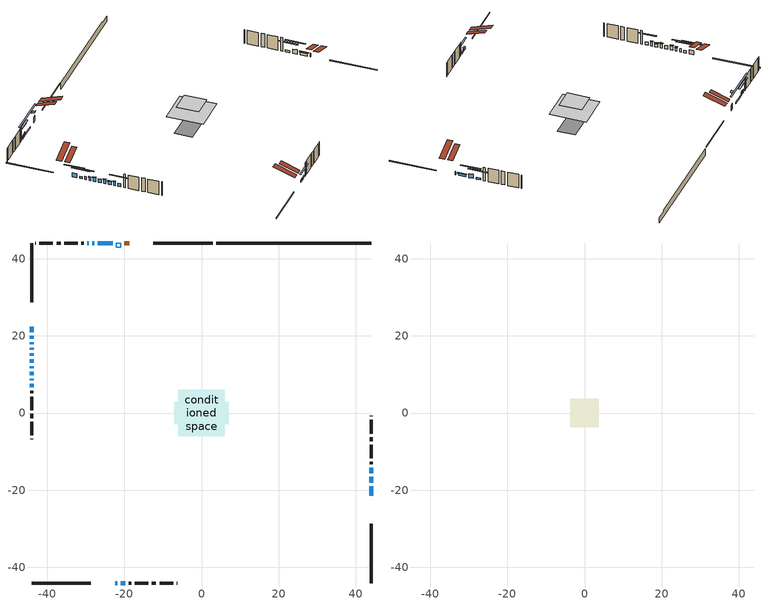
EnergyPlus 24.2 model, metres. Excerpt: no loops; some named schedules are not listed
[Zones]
conditioned space
 floor outside (Floor1 construction): -1.8,-1.8 -1.8,1.8 1.8,1.8 1.8,-1.8 z0.4
 floor outside (Floor2 construction): -0.43,-0.43 -0.43,0.43 0.43,0.43 0.43,-0.43 z0.4
 floor adiabatic (AdiabaticFloorConstruction): -6.03,-6.03 -6.03,6.03 6.03,6.03 6.03,-6.03 z2.84
 floor foundation (Slab1 construction): -7.12,-2.94 -7.12,2.94 7.12,2.94 7.12,-2.94 z-1.92
 wall outside (RimJoist1 construction): 2.89,44.05 -12.5,44.05 / -44.05,-44.05 -28.66,-44.05 / -44.05,44.05 -44.05,28.66 / 44.05,-44.05 44.05,-28.66 z0.4:0.7
 wall outside (AdiabaticWallConstruction 1): -18.78,44.05 -20.01,44.05 z0.4:2.43
 wall outside (AdiabaticWallConstruction): 44.05,-22.39 44.05,-22.31 / -44.05,13.88 -44.05,13.04 / -29.18,44.05 -29.64,44.05 z0.4:1.62; -44.05,22.38 -44.05,20.96 / -44.05,15.52 -44.05,14.81 / -44.05,12.11 -44.05,11.55 / -44.05,8.84 -44.05,8.48 / 44.05,-18.01 44.05,-16.54 / -27.79,44.05 -28.25,44.05 z0.4:1.87; -44.05,20.04 -44.05,19.22 z0.4:1.22; 44.05,-21.38 44.05,-18.94 z0.4:1.26; -22.39,-44.05 -21.82,-44.05 / 44.05,-15.61 44.05,-14.19 z0.4:1.11; -44.05,18.29 -44.05,17.83 / -44.05,16.91 -44.05,16.45 / -44.05,10.63 -44.05,9.76 / -44.05,7.55 -44.05,6.63 z0.4:1.57; -23.05,44.05 -26.86,44.05 z0.4:0.91; -20.9,-44.05 -19.73,-44.05 z0.4:1.32
 wall outside (Wall1 construction): -30.56,44.05 -31.14,44.05 / -18.8,-44.05 -18.23,-44.05 / -44.05,5.7 -44.05,5.13 / 44.05,-13.26 44.05,-12.68 z0.4:5.28
 wall outside (Wall2 construction): -32.07,44.05 -35.54,44.05 / -17.3,-44.05 -13.83,-44.05 / -44.05,4.2 -44.05,0.73 / 44.05,-11.76 44.05,-8.29 z0.4:5.28
 wall outside (Wall3 construction): -36.47,44.05 -37.57,44.05 / -12.9,-44.05 -11.79,-44.05 / -44.05,-0.2 -44.05,-1.31 / 44.05,-7.36 44.05,-6.25 z0.4:5.28
 wall outside (Wall4 construction): -38.5,44.05 -42.04,44.05 / -10.86,-44.05 -7.33,-44.05 / -44.05,-2.23 -44.05,-5.77 / 44.05,-5.32 44.05,-1.79 z0.4:5.28
 wall outside (Wall5 construction): -42.96,44.05 -43.12,44.05 / -6.4,-44.05 -6.24,-44.05 / -44.05,-6.7 -44.05,-6.86 / 44.05,-0.86 44.05,-0.7 z0.4:5.28
 wall foundation (FoundationWall1 construction): 3.82,44.05,-1.92 3.82,44.05,0.4 40.03,44.05,0.4 40.03,44.05,-0.08 44.05,44.05,-0.08 44.05,44.05,-1.92
 window (WindowConstruction 16): 44.05,-22.38 44.05,-22.31 z0.4:1.62
 window (WindowConstruction 6): -44.05,22.38 -44.05,20.96 z0.4:1.87
 window (WindowConstruction 7): -44.05,20.04 -44.05,19.22 z0.4:1.21
 window (WindowConstruction 8): 44.05,-21.38 44.05,-18.94 z0.4:1.26
 window (WindowConstruction 9): -22.38,-44.05 -21.83,-44.05 z0.4:1.11
 window (WindowConstruction 10): -44.05,18.29 -44.05,17.83 z0.4:1.57
 window (WindowConstruction 11): -44.05,16.91 -44.05,16.45 z0.4:1.57
 window (WindowConstruction 12): -44.05,15.52 -44.05,14.81 z0.4:1.87
 window (WindowConstruction 17): -44.05,13.88 -44.05,13.04 z0.4:1.62
 window (WindowConstruction 13): -44.05,12.11 -44.05,11.55 z0.4:1.87
 window (WindowConstruction 14): -44.05,10.63 -44.05,9.76 z0.4:1.57
 window (WindowConstruction 15): -44.05,8.83 -44.05,8.48 z0.4:1.87
 window (WindowConstruction 18): -23.05,44.05 -26.86,44.05 z0.4:0.91
 window (WindowConstruction): 44.05,-18.01 44.05,-16.54 z0.4:1.87
 window (WindowConstruction 1): 44.05,-15.61 44.05,-14.19 z0.4:1.11
 window (WindowConstruction 2): -27.79,44.05 -28.25,44.05 z0.4:1.87
 window (WindowConstruction 3): -29.18,44.05 -29.63,44.05 z0.4:1.62
 window (WindowConstruction 4): -20.9,-44.05 -19.73,-44.05 z0.4:1.31
 window (WindowConstruction 5): -44.05,7.55 -44.05,6.63 z0.4:1.57
 door (Door): -18.78,44.05 -20.01,44.05 z0.4:2.43
 ceiling adiabatic (AdiabaticFloorConstruction): 6.03,-6.03 6.03,6.03 -6.03,6.03 -6.03,-6.03 z2.84
 roof outside (Roof2 construction): -17.85,44.05,5.28 -17.85,37.92,7.32 -16.23,37.92,7.32 -16.23,44.05,5.28; -23.31,-44.05,5.28 -23.31,-37.92,7.32 -24.93,-37.92,7.32 -24.93,-44.05,5.28; -44.05,23.31,5.28 -37.92,23.31,7.32 -37.92,24.93,7.32 -44.05,24.93,5.28; 44.05,-23.31,5.28 37.92,-23.31,7.32 37.92,-24.93,7.32 44.05,-24.93,5.28
 roof outside (AdiabaticRoofConstruction): -22.12,44.05,5.28 -22.12,42.93,5.65 -20.93,42.93,5.65 -20.93,44.05,5.28
 skylight (SkylightConstruction): -22.12,44.05,5.28 -22.12,42.93,5.65 -20.94,42.93,5.65 -20.94,44.05,5.28
attic - vented
 floor to conditioned space (Floor3 construction Reversed): -3.65,-3.65 -3.65,3.65 3.65,3.65 3.65,-3.65 z5.28
 roof outside (Roof1 construction): -15.3,44.05,5.28 -15.3,36.94,7.65 -13.43,36.94,7.65 -13.43,44.05,5.28; -25.86,-44.05,5.28 -25.86,-36.94,7.65 -27.73,-36.94,7.65 -27.73,-44.05,5.28; -44.05,25.86,5.28 -36.94,25.86,7.65 -36.94,27.73,7.65 -44.05,27.73,5.28; 44.05,-25.86,5.28 36.94,-25.86,7.65 36.94,-27.73,7.65 44.05,-27.73,5.28
shading: -44.05,18.32 -44.05,25.02 -44.46,25.02 -44.46,18.32 z4.51; -44.05,16.58 -44.05,22.67 -44.46,22.67 -44.46,16.58 z3.85; 44.05,-18.74 44.05,-21.58 44.46,-21.58 44.46,-18.74 z1.46; -21.63,-44.05 -22.59,-44.05 -22.59,-44.46 -21.63,-44.46 z1.31; -44.05,15.2 -44.05,20.93 -44.46,20.93 -44.46,15.2 z4.21; -44.05,16.25 -44.05,17.11 -44.46,17.11 -44.46,16.25 z1.77; -44.05,14.61 -44.05,15.72 -44.46,15.72 -44.46,14.61 z2.07; -44.05,11.35 -44.05,12.31 -44.46,12.31 -44.46,11.35 z2.07; -44.05,9.56 -44.05,10.83 -44.46,10.83 -44.46,9.56 z1.77; -44.05,8.28 -44.05,9.04 -44.46,9.04 -44.46,8.28 z2.07; -31.94,44.05 -17.97,44.05 -17.97,44.46 -31.94,44.46 z5.99; 44.05,-13.9 44.05,-20.65 44.46,-20.65 44.46,-13.9 z4.51; 44.05,-11.55 44.05,-18.25 44.46,-18.25 44.46,-11.55 z3.75; -30.89,44.05 -25.15,44.05 -25.15,44.46 -30.89,44.46 z4.51; -32.27,44.05 -26.54,44.05 -26.54,44.46 -32.27,44.46 z4.26; -17.09,-44.05 -23.54,-44.05 -23.54,-44.46 -17.09,-44.46 z3.95; -44.05,3.99 -44.05,10.19 -44.46,10.19 -44.46,3.99 z4.21
[Building]
Building 1: Terrain=Suburbs
[Site:Location]
Edmonton Intl AP_AB: Latitude {deg}=53.31; Longitude {deg}=-113.58; Time Zone {hr}=-7; Elevation {m}=723; Keep Site Location Information=Yes
[Site:GroundTemperature:Shallow]
-1.56185, -3.61833, -3.78302, -2.80711, 1.11059, 5.01004, 8.39065, 10.5322, 10.7141, 8.97234, 5.67794, 1.89811
[Site:WaterMainsTemperature]
Calculation Method=Schedule; Temperature Schedule=mains temperature schedule
[Material] Roughness=Rough; Thermal Absorptance=0.9
Name | Thickness {m} | Conductivity {W/m-K} | Density {kg/m3} | Specific Heat {J/kg-K} | Solar Absorptance | Visible Absorptance
asphalt or fiberglass shingles | 0.00635 | 0.162714 | 1121.4 | 1465.45 | 0.4 | 0.4
asphalt or fiberglass shingles 1 | 0.00635 | 0.162714 | 1121.4 | 1465.45 | 0.7 | 0.7
ceiling loosefill ins | 0.169333 | 0.0480833 | 16.02 | 1046.75 | 0.7 | 0.7
ceiling stud and cavity | 0.1397 | 0.14584 | 65.682 | 1177.47 | 0.7 | 0.7
concrete 4.0 in. | 0.1016 | 1.803125 | 2242.8 | 837.4 | 0.7 | 0.7
concrete 8.0 in. | 0.2032 | 1.803125 | 2242.8 | 837.4 | 0.7 | 0.7
door material | 0.04445 | 0.053851 | 512.64 | 1214.23 | 0.7 | 0.7
exterior vertical ins | 0.0436689 | 0.029427 | 32.04 | 1214.23 | 0.7 | 0.7
floor covering | 0.0127 | 0.0433444 | 54.468 | 1339.84 | 0.6 | 0.6
floor rigid ins; roof rigid ins | 0.051816 | 0.029427 | 32.04 | 1214.23 | 0.7 | 0.7
floor rigid ins 1; roof rigid ins 1; wall rigid ins | 0.512978 | 0.029427 | 32.04 | 1214.23 | 0.7 | 0.7
floor stud and cavity | 0.1397 | 0.0911719 | 92.3553 | 1139.71 | 0.7 | 0.7
floor stud and cavity 1 | 0.1397 | 0.111555 | 92.3553 | 1139.71 | 0.7 | 0.7
floor stud and cavity 2 | 0.1397 | 1.75129 | 37.0049 | 1207.88 | 0.7 | 0.7
furniture material conditioned space 1 | 0.1524 | 0.115458 | 640.8 | 1214.23 | 0.6 | 0.6
gypsum board | 0.0127 | 0.160291 | 801 | 837.4 | 0.6 | 0.6
gypsum board 1 | 0.0127 | 0.160291 | 801 | 837.4 | 0.7 | 0.7
osb sheathing 0.5 in. | 0.0127 | 0.115458 | 512.64 | 1214.23 | 0.7 | 0.7
osb sheathing 0.75 in. | 0.01905 | 0.115458 | 512.64 | 1214.23 | 0.7 | 0.7
osb sheathing 2.0 in. | 0.0508 | 0.115458 | 512.64 | 1214.23 | 0.7 | 0.7
rim joist stud and cavity | 0.0508 | 0.0314757 | 125.044 | 1163.47 | 0.6 | 0.6
roof stud and cavity | 0.2032 | 0.627913 | 78.34581 | 1123.46 | 0.7 | 0.7
roof stud and cavity 1 | 0.18415 | 1.78685 | 37.0049 | 1207.88 | 0.6 | 0.6
wall stud and cavity | 0.1397 | 0.103711 | 139.0536 | 1170.24 | 0.7 | 0.7
wall stud and cavity 1 | 0.1397 | 0.100683 | 139.0536 | 1170.24 | 0.7 | 0.7
wall stud and cavity 2 | 0.1397 | 0.109433 | 139.0536 | 1170.24 | 0.7 | 0.7
wall stud and cavity 3 | 0.1397 | 0.100811 | 139.0536 | 1170.24 | 0.7 | 0.7
wall stud and cavity 4 | 0.1397 | 0.130706 | 139.0536 | 1170.24 | 0.7 | 0.7
wall stud and cavity 5 | 0.0889 | 0.380278 | 52.3479 | 1209.89 | 0.7 | 0.7
wall stud and cavity 6 | 0.0889 | 0.391764 | 83.0341 | 1211.67 | 0.7 | 0.7
wood siding | 0.0254 | 0.102417 | 544.68 | 1172.36 | 0.4 | 0.4
wood siding 1; wood siding 2; wood siding 3 | 0.0254 | 0.102417 | 544.68 | 1172.36 | 0.7 | 0.7
[WindowMaterial:SimpleGlazingSystem]
Name | U-Factor {W/m2-K} | Solar Heat Gain Coefficient
SkylightMaterial | 3.37229 | 0.7106
WindowMaterial | 2.90373 | 0.68
WindowMaterial 1 | 2.98038 | 0.6
WindowMaterial 10 | 2.041241 | 0.44
WindowMaterial 11 | 3.27223 | 0.57
WindowMaterial 12 | 3.26371 | 0.43
WindowMaterial 13 | 3.25804 | 0.39
WindowMaterial 14 | 2.137767 | 0.42
WindowMaterial 15 | 5.06534 | 0.5
WindowMaterial 2 | 3.313113 | 0.6
WindowMaterial 3 | 3.31141 | 0.59
WindowMaterial 4 | 3.273367 | 0.57
WindowMaterial 5 | 2.171835 | 0.4
WindowMaterial 6 | 1.9396 | 0.47
WindowMaterial 7 | 2.01455 | 0.45
WindowMaterial 8 | 1.90554 | 0.48
WindowMaterial 9 | 3.25179 | 0.47
[Construction]
AdiabaticFloorConstruction: floor stud and cavity 2, floor rigid ins 1, osb sheathing 0.75 in., floor covering
AdiabaticRoofConstruction: asphalt or fiberglass shingles 1, roof rigid ins 1, osb sheathing 0.75 in., roof stud and cavity 1
AdiabaticWallConstruction: wood siding 2, wall rigid ins, wall stud and cavity 5, gypsum board
AdiabaticWallConstruction 1: wood siding 3, wall rigid ins, wall stud and cavity 5, gypsum board
Door: door material
Floor1 construction: floor stud and cavity, floor rigid ins, osb sheathing 0.75 in., floor covering
Floor2 construction: floor stud and cavity 1, floor rigid ins, osb sheathing 0.75 in., floor covering
Floor3 construction Reversed: gypsum board, ceiling stud and cavity, ceiling loosefill ins
FoundationWall1 construction: concrete 8.0 in., gypsum board 1
furniture construction conditioned space 1: furniture material conditioned space 1
PartitionWallConstruction: gypsum board, wall stud and cavity 6, gypsum board
RimJoist1 construction: wood siding 1, osb sheathing 2.0 in., rim joist stud and cavity
Roof1 construction: asphalt or fiberglass shingles
Roof2 construction: asphalt or fiberglass shingles, roof rigid ins, osb sheathing 0.75 in., roof stud and cavity, gypsum board
SkylightConstruction: SkylightMaterial
Slab1 construction: concrete 4.0 in.
Wall1 construction: wood siding, osb sheathing 0.5 in., wall stud and cavity, gypsum board
Wall2 construction: wood siding, osb sheathing 0.5 in., wall stud and cavity 1, gypsum board
Wall3 construction: wood siding, osb sheathing 0.5 in., wall stud and cavity 2, gypsum board
Wall4 construction: wood siding, osb sheathing 0.5 in., wall stud and cavity 3, gypsum board
Wall5 construction: wood siding, osb sheathing 0.5 in., wall stud and cavity 4, gypsum board
WindowConstruction: WindowMaterial
WindowConstruction 1: WindowMaterial 1
WindowConstruction 10; WindowConstruction 11; WindowConstruction 5: WindowMaterial 5
WindowConstruction 12; WindowConstruction 6: WindowMaterial 6
WindowConstruction 13: WindowMaterial 10
WindowConstruction 14: WindowMaterial 11
WindowConstruction 15: WindowMaterial 12
WindowConstruction 16: WindowMaterial 13
WindowConstruction 17: WindowMaterial 14
WindowConstruction 18: WindowMaterial 15
WindowConstruction 2: WindowMaterial 2
WindowConstruction 3: WindowMaterial 3
WindowConstruction 4: WindowMaterial 4
WindowConstruction 7: WindowMaterial 7
WindowConstruction 8: WindowMaterial 8
WindowConstruction 9: WindowMaterial 9
[Zone] Multiplier=1; Part of Total Floor Area=Yes
Name | Volume {m3}
attic - vented | 20.5319
conditioned space | 603
[Space]
Name | Zone | Volume {m3}
attic - vented 1 | attic - vented | 20.5319
conditioned space 1 | conditioned space | 603
[ZoneInfiltration:EffectiveLeakageArea]
infil attic - vented 1: Zone or Space=attic - vented 1; Schedule=Always On Discrete; Effective Air Leakage Area {cm2}=1855.3; Stack Coefficient=0.000164888; Wind Coefficient=8.67591e-06
[ZoneMixing]
whole house fan mix: Zone or Space=attic - vented; Schedule=Always On Continuous; Design Flow Rate Calculation Method=Flow/Zone; Design Flow Rate {m3/s}=0; Source Zone or Space=conditioned space
[SurfaceProperty:ExposedFoundationPerimeter]
Slab1: Exposed Perimeter Calculation Method=TotalExposedPerimeter; Total Exposed Perimeter {m}=40.233
[InternalMass] Zone or ZoneList=conditioned space; Space or SpaceList=conditioned space 1
Name | Construction | Surface Area {m2}
furniture mass conditioned space 1 | furniture construction conditioned space 1 | 97.2324
partition wall mass | PartitionWallConstruction | 243.081
[Lights]
interior lighting: Zone or ZoneList or Space or SpaceList=conditioned space 1; Schedule=interior lighting schedule; Design Level Calculation Method=LightingLevel; Lighting Level {W}=343.2; Return Air Fraction=0; Fraction Radiant=0.6; Fraction Visible=0.2; Fraction Replaceable=1
[People]
occupants: Zone or ZoneList or Space or SpaceList=conditioned space 1; Number of People Schedule=occupants schedule; Number of People Calculation Method=People; Number of People=3; Fraction Radiant=0.314171; Sensible Heat Fraction=0.56303; Activity Level Schedule=occupants activity schedule; Carbon Dioxide Generation Rate {m3/s-W}=0; Enable ASHRAE 55 Comfort Warnings=No; Mean Radiant Temperature Calculation Type=EnclosureAveraged
[ElectricEquipment] Zone or ZoneList or Space or SpaceList=conditioned space 1; Design Level Calculation Method=EquipmentLevel
Name | Schedule | Design Level {W} | Fraction Latent | Fraction Radiant | Fraction Lost
clothes dryer | clothes dryer schedule | 140.772 | 0.015 | 0.081 | 0.85
clothes washer | clothes washer schedule | 32.1985 | 0.03 | 0.162 | 0.7
cooking range | cooking range schedule | 215.147 | 0.08 | 0.432 | 0.2
dishwasher | dishwasher schedule | 66.8632 | 0.3 | 0.18 | 0.4
fridge | fridge schedule | 72.9452 | 0 | 0.6 | 0
mech vent bath fan 0 | mech vent bath fan 0 schedule | 50.2 | 0 | 0 | 1
mech vent bath fan 1 | mech vent bath fan 1 schedule | 50.2 | 0 | 0 | 1
mech vent house fan | mech vent house fan schedule | 0 | 0 | 0 | 1
mech vent house fan cfis | mech vent house fan cfis schedule | 0 | 0 | 0 | 0
mech vent range fan 0 | mech vent range fan 0 schedule | 57 | 0 | 0 | 1
misc plug loads | misc plug loads schedule | 494.7 | 0.045 | 0.513 | 0.1
whole house fan | Always On Discrete | 0 | 0 | 0 | 1
[OtherEquipment] Zone or ZoneList or Space or SpaceList=conditioned space 1; Design Level Calculation Method=EquipmentLevel
Name | Fuel Type | Schedule | Design Level {W} | Fraction Latent | Fraction Radiant | Fraction Lost
clothes dryer 1 | Electricity | clothes dryer schedule | 0 | 0.015 | 0.081 | 0.85
cooking range 1 | Electricity | cooking range schedule | 0 | 0.08 | 0.432 | 0.2
general water use latent | None | general water use schedule | 62.594 | 1 | 0 | 0
general water use sensible | None | general water use schedule | -61.6891 | 0 | 0.6 | 0
mech vent house fan latent load | None | Always On Discrete | 0 | 1 | 0 | 0
mech vent house fan sensible load | None | Always On Discrete | 0 | 0 | 0 | 0
water heater energy adjustment1 | NaturalGas | Always On Discrete | 0.01 | 0 | 0 | 1
[ZoneInfiltration:DesignFlowRate] Zone or ZoneList or Space or SpaceList=conditioned space 1; Schedule=Always On Discrete; Design Flow Rate Calculation Method=Flow/Zone; Design Flow Rate {m3/s}=0
infil flow; natural vent flow; whole house fan flow
[Foundation:Kiva]
Foundation Kiva 1: Initial Indoor Air Temperature {C}=18; Wall Height Above Grade {m}=0.399989; Wall Depth Below Slab {m}=0.2032; Custom Block Material Name 1=exterior vertical ins; Custom Block Depth 1 {m}=2.31999; Custom Block X Position 1 {m}=0.2159; Custom Block Z Position 1 {m}=0
[Foundation:Kiva:Settings]
Soil Conductivity {W/m-K}=0.849921; Soil Density {kg/m3}=1842.3; Soil Specific Heat {J/kg-K}=418.7; Ground Solar Absorptivity=0.9; Ground Thermal Absorptivity=0.9; Ground Surface Roughness {m}=0.03; Far-Field Width {m}=40; Deep-Ground Boundary Condition=ZeroFlux; Deep-Ground Depth {m}=40; Minimum Cell Dimension {m}=0.2; Maximum Cell Growth Coefficient=3; Simulation Timestep=Timestep
[Exterior:Lights]
exterior lighting: Schedule=exterior lighting schedule; Design Level {W}=75.6
[Schedule:Constant]
Name | Hourly Value
Always On Continuous; mech vent house fan schedule; mech vent house fan cfis schedule; Always On Discrete | 1
occupants activity schedule | 117.228
fridge schedule | 0
[Schedule:Week:Daily]
interior lighting schedule Week Rule - Jan1-Jan27: interior lighting schedule day, interior lighting schedule day, interior lighting schedule day, interior lighting schedule day, interior lighting schedule day, interior lighting schedule day, interior lighting schedule day, interior lighting schedule default day, interior lighting schedule default day, interior lighting schedule default day, interior lighting schedule default day, interior lighting schedule default day
interior lighting schedule Week Rule - Jan28-Feb3: interior lighting schedule day, interior lighting schedule day, interior lighting schedule day, interior lighting schedule day, interior lighting schedule day 1, interior lighting schedule day 1, interior lighting schedule day 1, interior lighting schedule default day, interior lighting schedule default day, interior lighting schedule default day, interior lighting schedule default day, interior lighting schedule default day
interior lighting schedule Week Rule - Feb4-Feb24: interior lighting schedule day 1, interior lighting schedule day 1, interior lighting schedule day 1, interior lighting schedule day 1, interior lighting schedule day 1, interior lighting schedule day 1, interior lighting schedule day 1, interior lighting schedule default day, interior lighting schedule default day, interior lighting schedule default day, interior lighting schedule default day, interior lighting schedule default day
interior lighting schedule Week Rule - Feb25-Mar3: interior lighting schedule day 1, interior lighting schedule day 1, interior lighting schedule day 1, interior lighting schedule day 1, interior lighting schedule day 2, interior lighting schedule day 2, interior lighting schedule day 2, interior lighting schedule default day, interior lighting schedule default day, interior lighting schedule default day, interior lighting schedule default day, interior lighting schedule default day
interior lighting schedule Week Rule - Mar4-Mar31: interior lighting schedule day 2, interior lighting schedule day 2, interior lighting schedule day 2, interior lighting schedule day 2, interior lighting schedule day 2, interior lighting schedule day 2, interior lighting schedule day 2, interior lighting schedule default day, interior lighting schedule default day, interior lighting schedule default day, interior lighting schedule default day, interior lighting schedule default day
interior lighting schedule Week Rule - Apr1-Apr28: interior lighting schedule day 3, interior lighting schedule day 3, interior lighting schedule day 3, interior lighting schedule day 3, interior lighting schedule day 3, interior lighting schedule day 3, interior lighting schedule day 3, interior lighting schedule default day, interior lighting schedule default day, interior lighting schedule default day, interior lighting schedule default day, interior lighting schedule default day
interior lighting schedule Week Rule - Apr29-May5: interior lighting schedule day 3, interior lighting schedule day 3, interior lighting schedule day 4, interior lighting schedule day 4, interior lighting schedule day 4, interior lighting schedule day 4, interior lighting schedule day 4, interior lighting schedule default day, interior lighting schedule default day, interior lighting schedule default day, interior lighting schedule default day, interior lighting schedule default day
interior lighting schedule Week Rule - May6-May26: interior lighting schedule day 4, interior lighting schedule day 4, interior lighting schedule day 4, interior lighting schedule day 4, interior lighting schedule day 4, interior lighting schedule day 4, interior lighting schedule day 4, interior lighting schedule default day, interior lighting schedule default day, interior lighting schedule default day, interior lighting schedule default day, interior lighting schedule default day
interior lighting schedule Week Rule - May27-Jun2: interior lighting schedule day 4, interior lighting schedule day 4, interior lighting schedule day 4, interior lighting schedule day 4, interior lighting schedule day 4, interior lighting schedule day 5, interior lighting schedule day 5, interior lighting schedule default day, interior lighting schedule default day, interior lighting schedule default day, interior lighting schedule default day, interior lighting schedule default day
interior lighting schedule Week Rule - Jun3-Jun30: interior lighting schedule day 5, interior lighting schedule day 5, interior lighting schedule day 5, interior lighting schedule day 5, interior lighting schedule day 5, interior lighting schedule day 5, interior lighting schedule day 5, interior lighting schedule default day, interior lighting schedule default day, interior lighting schedule default day, interior lighting schedule default day, interior lighting schedule default day
interior lighting schedule Week Rule - Jul1-Jul28: interior lighting schedule day 6, interior lighting schedule day 6, interior lighting schedule day 6, interior lighting schedule day 6, interior lighting schedule day 6, interior lighting schedule day 6, interior lighting schedule day 6, interior lighting schedule default day, interior lighting schedule default day, interior lighting schedule default day, interior lighting schedule default day, interior lighting schedule default day
interior lighting schedule Week Rule - Jul29-Aug4: interior lighting schedule day 6, interior lighting schedule day 6, interior lighting schedule day 6, interior lighting schedule day 7, interior lighting schedule day 7, interior lighting schedule day 7, interior lighting schedule day 7, interior lighting schedule default day, interior lighting schedule default day, interior lighting schedule default day, interior lighting schedule default day, interior lighting schedule default day
interior lighting schedule Week Rule - Aug5-Aug25: interior lighting schedule day 7, interior lighting schedule day 7, interior lighting schedule day 7, interior lighting schedule day 7, interior lighting schedule day 7, interior lighting schedule day 7, interior lighting schedule day 7, interior lighting schedule default day, interior lighting schedule default day, interior lighting schedule default day, interior lighting schedule default day, interior lighting schedule default day
interior lighting schedule Week Rule - Aug26-Sep1: interior lighting schedule day 7, interior lighting schedule day 7, interior lighting schedule day 7, interior lighting schedule day 7, interior lighting schedule day 7, interior lighting schedule day 7, interior lighting schedule day 8, interior lighting schedule default day, interior lighting schedule default day, interior lighting schedule default day, interior lighting schedule default day, interior lighting schedule default day
interior lighting schedule Week Rule - Sep2-Sep29: interior lighting schedule day 8, interior lighting schedule day 8, interior lighting schedule day 8, interior lighting schedule day 8, interior lighting schedule day 8, interior lighting schedule day 8, interior lighting schedule day 8, interior lighting schedule default day, interior lighting schedule default day, interior lighting schedule default day, interior lighting schedule default day, interior lighting schedule default day
interior lighting schedule Week Rule - Sep30-Oct6: interior lighting schedule day 8, interior lighting schedule day 9, interior lighting schedule day 9, interior lighting schedule day 9, interior lighting schedule day 9, interior lighting schedule day 9, interior lighting schedule day 9, interior lighting schedule default day, interior lighting schedule default day, interior lighting schedule default day, interior lighting schedule default day, interior lighting schedule default day
interior lighting schedule Week Rule - Oct7-Oct27: interior lighting schedule day 9, interior lighting schedule day 9, interior lighting schedule day 9, interior lighting schedule day 9, interior lighting schedule day 9, interior lighting schedule day 9, interior lighting schedule day 9, interior lighting schedule default day, interior lighting schedule default day, interior lighting schedule default day, interior lighting schedule default day, interior lighting schedule default day
interior lighting schedule Week Rule - Oct28-Nov3: interior lighting schedule day 9, interior lighting schedule day 9, interior lighting schedule day 9, interior lighting schedule day 9, interior lighting schedule day 10, interior lighting schedule day 10, interior lighting schedule day 10, interior lighting schedule default day, interior lighting schedule default day, interior lighting schedule default day, interior lighting schedule default day, interior lighting schedule default day
interior lighting schedule Week Rule - Nov4-Nov24: interior lighting schedule day 10, interior lighting schedule day 10, interior lighting schedule day 10, interior lighting schedule day 10, interior lighting schedule day 10, interior lighting schedule day 10, interior lighting schedule day 10, interior lighting schedule default day, interior lighting schedule default day, interior lighting schedule default day, interior lighting schedule default day, interior lighting schedule default day
interior lighting schedule Week Rule - Nov25-Dec1: interior lighting schedule day 10, interior lighting schedule day 10, interior lighting schedule day 10, interior lighting schedule day 10, interior lighting schedule day 10, interior lighting schedule day 10, interior lighting schedule day 11, interior lighting schedule default day, interior lighting schedule default day, interior lighting schedule default day, interior lighting schedule default day, interior lighting schedule default day
interior lighting schedule Week Rule - Dec2-Dec31: interior lighting schedule day 11, interior lighting schedule day 11, interior lighting schedule day 11, interior lighting schedule day 11, interior lighting schedule day 11, interior lighting schedule day 11, interior lighting schedule day 11, interior lighting schedule default day, interior lighting schedule default day, interior lighting schedule default day, interior lighting schedule default day, interior lighting schedule default day
occupants schedule Week Rule - Jan1-Dec31: occupants schedule day, occupants schedule day, occupants schedule day, occupants schedule day, occupants schedule day, occupants schedule day, occupants schedule day, occupants schedule default day, occupants schedule default day, occupants schedule default day, occupants schedule default day, occupants schedule default day
clothes dryer schedule Week Rule - Jan1-Dec31: clothes dryer schedule day, clothes dryer schedule day, clothes dryer schedule day, clothes dryer schedule day, clothes dryer schedule day, clothes dryer schedule day, clothes dryer schedule day, clothes dryer schedule default day, clothes dryer schedule default day, clothes dryer schedule default day, clothes dryer schedule default day, clothes dryer schedule default day
clothes washer schedule Week Rule - Jan1-Dec31: clothes washer schedule day, clothes washer schedule day, clothes washer schedule day, clothes washer schedule day, clothes washer schedule day, clothes washer schedule day, clothes washer schedule day, clothes washer schedule default day, clothes washer schedule default day, clothes washer schedule default day, clothes washer schedule default day, clothes washer schedule default day
cooking range schedule Week Rule - Jan1-Dec31: cooking range schedule day, cooking range schedule day, cooking range schedule day, cooking range schedule day, cooking range schedule day, cooking range schedule day, cooking range schedule day, cooking range schedule default day, cooking range schedule default day, cooking range schedule default day, cooking range schedule default day, cooking range schedule default day
dishwasher schedule Week Rule - Jan1-Dec31: dishwasher schedule day, dishwasher schedule day, dishwasher schedule day, dishwasher schedule day, dishwasher schedule day, dishwasher schedule day, dishwasher schedule day, dishwasher schedule default day, dishwasher schedule default day, dishwasher schedule default day, dishwasher schedule default day, dishwasher schedule default day
mech vent bath fan 0 schedule Week Rule - Jan1-Dec31: mech vent bath fan 0 schedule day, mech vent bath fan 0 schedule day, mech vent bath fan 0 schedule day, mech vent bath fan 0 schedule day, mech vent bath fan 0 schedule day, mech vent bath fan 0 schedule day, mech vent bath fan 0 schedule day, mech vent bath fan 0 schedule default day, mech vent bath fan 0 schedule default day, mech vent bath fan 0 schedule default day, mech vent bath fan 0 schedule default day, mech vent bath fan 0 schedule default day
mech vent bath fan 1 schedule Week Rule - Jan1-Dec31: mech vent bath fan 1 schedule day, mech vent bath fan 1 schedule day, mech vent bath fan 1 schedule day, mech vent bath fan 1 schedule day, mech vent bath fan 1 schedule day, mech vent bath fan 1 schedule day, mech vent bath fan 1 schedule day, mech vent bath fan 1 schedule default day, mech vent bath fan 1 schedule default day, mech vent bath fan 1 schedule default day, mech vent bath fan 1 schedule default day, mech vent bath fan 1 schedule default day
mech vent range fan 0 schedule Week Rule - Jan1-Dec31: mech vent range fan 0 schedule day, mech vent range fan 0 schedule day, mech vent range fan 0 schedule day, mech vent range fan 0 schedule day, mech vent range fan 0 schedule day, mech vent range fan 0 schedule day, mech vent range fan 0 schedule day, mech vent range fan 0 schedule default day, mech vent range fan 0 schedule default day, mech vent range fan 0 schedule default day, mech vent range fan 0 schedule default day, mech vent range fan 0 schedule default day
misc plug loads schedule Week Rule - Jan1-Dec31: misc plug loads schedule day, misc plug loads schedule day, misc plug loads schedule day, misc plug loads schedule day, misc plug loads schedule day, misc plug loads schedule day, misc plug loads schedule day, misc plug loads schedule default day, misc plug loads schedule default day, misc plug loads schedule default day, misc plug loads schedule default day, misc plug loads schedule default day
general water use schedule Week Rule - Jan1-Dec31: general water use schedule day, general water use schedule day, general water use schedule day, general water use schedule day, general water use schedule day, general water use schedule day, general water use schedule day, general water use schedule default day, general water use schedule default day, general water use schedule default day, general water use schedule default day, general water use schedule default day
exterior lighting schedule Week Rule - Jan1-Jan27: exterior lighting schedule day, exterior lighting schedule day, exterior lighting schedule day, exterior lighting schedule day, exterior lighting schedule day, exterior lighting schedule day, exterior lighting schedule day, exterior lighting schedule default day, exterior lighting schedule default day, exterior lighting schedule default day, exterior lighting schedule default day, exterior lighting schedule default day
exterior lighting schedule Week Rule - Jan28-Feb3: exterior lighting schedule day, exterior lighting schedule day, exterior lighting schedule day, exterior lighting schedule day, exterior lighting schedule day 1, exterior lighting schedule day 1, exterior lighting schedule day 1, exterior lighting schedule default day, exterior lighting schedule default day, exterior lighting schedule default day, exterior lighting schedule default day, exterior lighting schedule default day
exterior lighting schedule Week Rule - Feb4-Feb24: exterior lighting schedule day 1, exterior lighting schedule day 1, exterior lighting schedule day 1, exterior lighting schedule day 1, exterior lighting schedule day 1, exterior lighting schedule day 1, exterior lighting schedule day 1, exterior lighting schedule default day, exterior lighting schedule default day, exterior lighting schedule default day, exterior lighting schedule default day, exterior lighting schedule default day
exterior lighting schedule Week Rule - Feb25-Mar3: exterior lighting schedule day 1, exterior lighting schedule day 1, exterior lighting schedule day 1, exterior lighting schedule day 1, exterior lighting schedule day 2, exterior lighting schedule day 2, exterior lighting schedule day 2, exterior lighting schedule default day, exterior lighting schedule default day, exterior lighting schedule default day, exterior lighting schedule default day, exterior lighting schedule default day
[Schedule:Year]
interior lighting schedule: interior lighting schedule Week Rule - Jan1-Jan27, 1, 1, 1, 27, interior lighting schedule Week Rule - Jan28-Feb3, 1, 28, 2, 3, interior lighting schedule Week Rule - Feb4-Feb24, 2, 4, 2, 24, interior lighting schedule Week Rule - Feb25-Mar3, 2, 25, 3, 3, interior lighting schedule Week Rule - Mar4-Mar31, 3, 4, 3, 31, interior lighting schedule Week Rule - Apr1-Apr28, 4, 1, 4, 28, interior lighting schedule Week Rule - Apr29-May5, 4, 29, 5, 5, interior lighting schedule Week Rule - May6-May26, 5, 6, 5, 26, interior lighting schedule Week Rule - May27-Jun2, 5, 27, 6, 2, interior lighting schedule Week Rule - Jun3-Jun30, 6, 3, 6, 30, interior lighting schedule Week Rule - Jul1-Jul28, 7, 1, 7, 28, interior lighting schedule Week Rule - Jul29-Aug4, 7, 29, 8, 4, interior lighting schedule Week Rule - Aug5-Aug25, 8, 5, 8, 25, interior lighting schedule Week Rule - Aug26-Sep1, 8, 26, 9, 1, interior lighting schedule Week Rule - Sep2-Sep29, 9, 2, 9, 29, interior lighting schedule Week Rule - Sep30-Oct6, 9, 30, 10, 6, interior lighting schedule Week Rule - Oct7-Oct27, 10, 7, 10, 27, interior lighting schedule Week Rule - Oct28-Nov3, 10, 28, 11, 3, interior lighting schedule Week Rule - Nov4-Nov24, 11, 4, 11, 24, interior lighting schedule Week Rule - Nov25-Dec1, 11, 25, 12, 1, interior lighting schedule Week Rule - Dec2-Dec31, 12, 2, 12, 31
occupants schedule: occupants schedule Week Rule - Jan1-Dec31, 1, 1, 12, 31
clothes dryer schedule: clothes dryer schedule Week Rule - Jan1-Dec31, 1, 1, 12, 31
clothes washer schedule: clothes washer schedule Week Rule - Jan1-Dec31, 1, 1, 12, 31
cooking range schedule: cooking range schedule Week Rule - Jan1-Dec31, 1, 1, 12, 31
dishwasher schedule: dishwasher schedule Week Rule - Jan1-Dec31, 1, 1, 12, 31
mech vent bath fan 0 schedule: mech vent bath fan 0 schedule Week Rule - Jan1-Dec31, 1, 1, 12, 31
mech vent bath fan 1 schedule: mech vent bath fan 1 schedule Week Rule - Jan1-Dec31, 1, 1, 12, 31
mech vent range fan 0 schedule: mech vent range fan 0 schedule Week Rule - Jan1-Dec31, 1, 1, 12, 31
misc plug loads schedule: misc plug loads schedule Week Rule - Jan1-Dec31, 1, 1, 12, 31
general water use schedule: general water use schedule Week Rule - Jan1-Dec31, 1, 1, 12, 31
exterior lighting schedule: exterior lighting schedule Week Rule - Jan1-Jan27, 1, 1, 1, 27, exterior lighting schedule Week Rule - Jan28-Feb3, 1, 28, 2, 3, exterior lighting schedule Week Rule - Feb4-Feb24, 2, 4, 2, 24, exterior lighting schedule Week Rule - Feb25-Mar3, 2, 25, 3, 3, exterior lighting schedule Week Rule - Mar4-Mar31, 3, 4, 3, 31, exterior lighting schedule Week Rule - Apr1-Apr28, 4, 1, 4, 28, exterior lighting schedule Week Rule - Apr29-May5, 4, 29, 5, 5, exterior lighting schedule Week Rule - May6-May26, 5, 6, 5, 26, exterior lighting schedule Week Rule - May27-Jun2, 5, 27, 6, 2, exterior lighting schedule Week Rule - Jun3-Jun30, 6, 3, 6, 30, exterior lighting schedule Week Rule - Jul1-Jul28, 7, 1, 7, 28, exterior lighting schedule Week Rule - Jul29-Aug4, 7, 29, 8, 4, exterior lighting schedule Week Rule - Aug5-Aug25, 8, 5, 8, 25, exterior lighting schedule Week Rule - Aug26-Sep1, 8, 26, 9, 1, exterior lighting schedule Week Rule - Sep2-Sep29, 9, 2, 9, 29, exterior lighting schedule Week Rule - Sep30-Oct6, 9, 30, 10, 6, exterior lighting schedule Week Rule - Oct7-Oct27, 10, 7, 10, 27, exterior lighting schedule Week Rule - Oct28-Nov3, 10, 28, 11, 3, exterior lighting schedule Week Rule - Nov4-Nov24, 11, 4, 11, 24, exterior lighting schedule Week Rule - Nov25-Dec1, 11, 25, 12, 1, exterior lighting schedule Week Rule - Dec2-Dec31, 12, 2, 12, 31
[Schedule:Compact]
mains temperature schedule: Through: 01/01, For: AllDays, Until: 24:00, 3.97167, Through: 01/02, For: AllDays, Until: 24:00, 3.90778, Through: 01/03, For: AllDays, Until: 24:00, 3.84556, Through: 01/04, For: AllDays, Until: 24:00, 3.78389, Through: 01/05, For: AllDays, Until: 24:00, 3.72278, Through: 01/06, For: AllDays, Until: 24:00, 3.66278, Through: 01/07, For: AllDays, Until: 24:00, 3.60389, Through: 01/08, For: AllDays, Until: 24:00, 3.54556, Through: 01/09, For: AllDays, Until: 24:00, 3.48833, Through: 01/10, For: AllDays, Until: 24:00, 3.43167, Through: 01/11, For: AllDays, Until: 24:00, 3.37611, Through: 01/12, For: AllDays, Until: 24:00, 3.32167, Through: 01/13, For: AllDays, Until: 24:00, 3.26833, Through: 01/14, For: AllDays, Until: 24:00, 3.21556, Through: 01/15, For: AllDays, Until: 24:00, 3.16444, Through: 01/16, For: AllDays, Until: 24:00, 3.11389, Through: 01/17, For: AllDays, Until: 24:00, 3.06444, Through: 01/18, For: AllDays, Until: 24:00, 3.01611, Through: 01/19, For: AllDays, Until: 24:00, 2.96889, Through: 01/20, For: AllDays, Until: 24:00, 2.92278, Through: 01/21, For: AllDays, Until: 24:00, 2.87722, Through: 01/22, For: AllDays, Until: 24:00, 2.83333, Through: 01/23, For: AllDays, Until: 24:00, 2.79056, Through: 01/24, For: AllDays, Until: 24:00, 2.74889, Through: 01/25, For: AllDays, Until: 24:00, 2.70833, Through: 01/26, For: AllDays, Until: 24:00, 2.66889, Through: 01/27, For: AllDays, Until: 24:00, 2.63056, Through: 01/28, For: AllDays, Until: 24:00, 2.59333, Through: 01/29, For: AllDays, Until: 24:00, 2.55778, Through: 01/30, For: AllDays, Until: 24:00, 2.52278, Through: 01/31, For: AllDays, Until: 24:00, 2.48944, Through: 02/01, For: AllDays, Until: 24:00, 2.45722, Through: 02/02, For: AllDays, Until: 24:00, 2.42611, Through: 02/03, For: AllDays, Until: 24:00, 2.39667, Through: 02/04, For: AllDays, Until: 24:00, 2.36833, Through: 02/05, For: AllDays, Until: 24:00, 2.34111, Through: 02/06, For: AllDays, Until: 24:00, 2.315, Through: 02/07, For: AllDays, Until: 24:00, 2.29056, Through: 02/08, For: AllDays, Until: 24:00, 2.26722, Through: 02/09, For: AllDays, Until: 24:00, 2.245, Through: 02/10, For: AllDays, Until: 24:00, 2.22444, Through: 02/11, For: AllDays, Until: 24:00, 2.20444, Through: 02/12, For: AllDays, Until: 24:00, 2.18667, Through: 02/13, For: AllDays, Until: 24:00, 2.17, Through: 02/14, For: AllDays, Until: 24:00, 2.15444, Through: 02/15, For: AllDays, Until: 24:00, 2.14, Through: 02/16, For: AllDays, Until: 24:00, 2.12722, Through: 02/17, For: AllDays, Until: 24:00, 2.11556, Through: 02/18, For: AllDays, Until: 24:00, 2.10556, Through: 02/19, For: AllDays, Until: 24:00, 2.09667, Through: 02/20, For: AllDays, Until: 24:00, 2.08889, Through: 02/21, For: AllDays, Until: 24:00, 2.08278, Through: 02/22, For: AllDays, Until: 24:00, 2.07833, Through: 02/23, For: AllDays, Until: 24:00, 2.07444, Through: 02/24, For: AllDays, Until: 24:00, 2.07278, Through: 02/25, For: AllDays, Until: 24:00, 2.07167, Through: 02/26, For: AllDays, Until: 24:00, 2.07222, Through: 02/27, For: AllDays, Until: 24:00, 2.07444, Through: 02/28, For: AllDays, Until: 24:00, 2.07778, Through: 03/01, For: AllDays, Until: 24:00, 2.08222, Through: 03/02, For: AllDays, Until: 24:00, 2.08833, Through: 03/03, For: AllDays, Until: 24:00, 2.09556, Through: 03/04, For: AllDays, Until: 24:00, 2.10444, Through: 03/05, For: AllDays, Until: 24:00, 2.11444, Through: 03/06, For: AllDays, Until: 24:00, 2.12556, Through: 03/07, For: AllDays, Until: 24:00, 2.13833, Through: 03/08, For: AllDays, Until: 24:00, 2.15278, Through: 03/09, For: AllDays, Until: 24:00, 2.16778, Through: 03/10, For: AllDays, Until: 24:00, 2.18444, Through: 03/11, For: AllDays, Until: 24:00, 2.20278, Through: 03/12, For: AllDays, Until: 24:00, 2.22167, Through: 03/13, For: AllDays, Until: 24:00, 2.24278, Through: 03/14, For: AllDays, Until: 24:00, 2.26444, Through: 03/15, For: AllDays, Until: 24:00, 2.28778, Through: 03/16, For: AllDays, Until: 24:00, 2.31222, Through: 03/17, For: AllDays, Until: 24:00, 2.33778, Through: 03/18, For: AllDays, Until: 24:00, 2.365, Through: 03/19, For: AllDays, Until: 24:00, 2.39333, Through: 03/20, For: AllDays, Until: 24:00, 2.42278, Through: 03/21, For: AllDays, Until: 24:00, 2.45389, Through: 03/22, For: AllDays, Until: 24:00, 2.48611, Through: 03/23, For: AllDays, Until: 24:00, 2.51889, Through: 03/24, For: AllDays, Until: 24:00, 2.55389, Through: 03/25, For: AllDays, Until: 24:00, 2.58944, Through: 03/26, For: AllDays, Until: 24:00, 2.62611, Through: 03/27, For: AllDays, Until: 24:00, 2.66444, Through: 03/28, For: AllDays, Until: 24:00, 2.70389, Through: 03/29, For: AllDays, Until: 24:00, 2.74389, Through: 03/30, For: AllDays, Until: 24:00, 2.78556, Through: 03/31, For: AllDays, Until: 24:00, 2.82833, Through: 04/01, For: AllDays, Until: 24:00, 2.87222, Through: 04/02, For: AllDays, Until: 24:00, 2.91722, Through: 04/03, For: AllDays, Until: 24:00, 2.96333, Through: 04/04, For: AllDays, Until: 24:00, 3.01056, Through: 04/05, For: AllDays, Until: 24:00, 3.05889, Through: 04/06, For: AllDays, Until: 24:00, 3.10833, Through: 04/07, For: AllDays, Until: 24:00, 3.15833, Through: 04/08, For: AllDays, Until: 24:00, 3.21, Through: 04/09, For: AllDays, Until: 24:00, 3.26222, Through: 04/10, For: AllDays, Until: 24:00, 3.31556, Through: 04/11, For: AllDays, Until: 24:00, 3.37, Through: 04/12, For: AllDays, Until: 24:00, 3.42556, Through: 04/13, For: AllDays, Until: 24:00, 3.48167, Through: 04/14, For: AllDays, Until: 24:00, 3.53889, Through: 04/15, For: AllDays, Until: 24:00, 3.59722, Through: 04/16, For: AllDays, Until: 24:00, 3.65611, Through: 04/17, For: AllDays, Until: 24:00, 3.71611, Through: 04/18, For: AllDays, Until: 24:00, 3.77667, Through: 04/19, For: AllDays, Until: 24:00, 3.83833, Through: 04/20, For: AllDays, Until: 24:00, 3.90111, Through: 04/21, For: AllDays, Until: 24:00, 3.96444, Through: 04/22, For: AllDays, Until: 24:00, 4.02833, Through: 04/23, For: AllDays, Until: 24:00, 4.09333, Through: 04/24, For: AllDays, Until: 24:00, 4.15889, Through: 04/25, For: AllDays, Until: 24:00, 4.225, Through: 04/26, For: AllDays, Until: 24:00, 4.29222, Through: 04/27, For: AllDays, Until: 24:00, 4.36, Through: 04/28, For: AllDays, Until: 24:00, 4.42833, Through: 04/29, For: AllDays, Until: 24:00, 4.49722, Through: 04/30, For: AllDays, Until: 24:00, 4.56667, Through: 05/01, For: AllDays, Until: 24:00, 4.63722, Through: 05/02, For: AllDays, Until: 24:00, 4.70833, Through: 05/03, For: AllDays, Until: 24:00, 4.77944, Through: 05/04, For: AllDays, Until: 24:00, 4.85167, Through: 05/05, For: AllDays, Until: 24:00, 4.92389, Through: 05/06, For: AllDays, Until: 24:00, 4.99722, Through: 05/07, For: AllDays, Until: 24:00, 5.07056, Through: 05/08, For: AllDays, Until: 24:00, 5.145, Through: 05/09, For: AllDays, Until: 24:00, 5.21944, Through: 05/10, For: AllDays, Until: 24:00, 5.29389, Through: 05/11, For: AllDays, Until: 24:00, 5.36944, Through: 05/12, For: AllDays, Until: 24:00, 5.445, Through: 05/13, For: AllDays, Until: 24:00, 5.52111, Through: 05/14, For: AllDays, Until: 24:00, 5.59722, Through: 05/15, For: AllDays, Until: 24:00, 5.67389, Through: 05/16, For: AllDays, Until: 24:00, 5.75056, Through: 05/17, For: AllDays, Until: 24:00, 5.82778, Through: 05/18, For: AllDays, Until: 24:00, 5.90556, Through: 05/19, For: AllDays, Until: 24:00, 5.98278, Through: 05/20, For: AllDays, Until: 24:00, 6.06056, Through: 05/21, For: AllDays, Until: 24:00, 6.13889, Through: 05/22, For: AllDays, Until: 24:00, 6.21667, Through: 05/23, For: AllDays, Until: 24:00, 6.295, Through: 05/24, For: AllDays, Until: 24:00, 6.37333, Through: 05/25, For: AllDays, Until: 24:00, 6.45222, Through: 05/26, For: AllDays, Until: 24:00, 6.53056, Through: 05/27, For: AllDays, Until: 24:00, 6.60889, Through: 05/28, For: AllDays, Until: 24:00, 6.68778, Through: 05/29, For: AllDays, Until: 24:00, 6.76611, Through: 05/30, For: AllDays, Until: 24:00, 6.84444, Through: 05/31, For: AllDays, Until: 24:00, 6.92278, Through: 06/01, For: AllDays, Until: 24:00, 7.00111, Through: 06/02, For: AllDays, Until: 24:00, 7.07944, Through: 06/03, For: AllDays, Until: 24:00, 7.15778, Through: 06/04, For: AllDays, Until: 24:00, 7.23556, Through: 06/05, For: AllDays, Until: 24:00, 7.31333, Through: 06/06, For: AllDays, Until: 24:00, 7.39056, Through: 06/07, For: AllDays, Until: 24:00, 7.46833, Through: 06/08, For: AllDays, Until: 24:00, 7.545, Through: 06/09, For: AllDays, Until: 24:00, 7.62222, Through: 06/10, For: AllDays, Until: 24:00, 7.69833, Through: 06/11, For: AllDays, Until: 24:00, 7.775, Through: 06/12, For: AllDays, Until: 24:00, 7.85056, Through: 06/13, For: AllDays, Until: 24:00, 7.92611, Through: 06/14, For: AllDays, Until: 24:00, 8.00111, Through: 06/15, For: AllDays, Until: 24:00, 8.07611, Through: 06/16, For: AllDays, Until: 24:00, 8.15056, Through: 06/17, For: AllDays, Until: 24:00, 8.22389, Through: 06/18, For: AllDays, Until: 24:00, 8.29778, Through: 06/19, For: AllDays, Until: 24:00, 8.37056, Through: 06/20, For: AllDays, Until: 24:00, 8.44278, Through: 06/21, For: AllDays, Until: 24:00, 8.51444, Through: 06/22, For: AllDays, Until: 24:00, 8.58611, Through: 06/23, For: AllDays, Until: 24:00, 8.65667, Through: 06/24, For: AllDays, Until: 24:00, 8.72667, Through: 06/25, For: AllDays, Until: 24:00, 8.79611, Through: 06/26, For: AllDays, Until: 24:00, 8.865, Through: 06/27, For: AllDays, Until: 24:00, 8.93333, Through: 06/28, For: AllDays, Until: 24:00, 9.00056, Through: 06/29, For: AllDays, Until: 24:00, 9.06778, Through: 06/30, For: AllDays, Until: 24:00, 9.13333, Through: 07/01, For: AllDays, Until: 24:00, 9.19889, Through: 07/02, For: AllDays, Until: 24:00, 9.26333, Through: 07/03, For: AllDays, Until: 24:00, 9.32722, Through: 07/04, For: AllDays, Until: 24:00, 9.39056, Through: 07/05, For: AllDays, Until: 24:00, 9.45278, Through: 07/06, For: AllDays, Until: 24:00, 9.51389, Through: 07/07, For: AllDays, Until: 24:00, 9.57444, Through: 07/08, For: AllDays, Until: 24:00, 9.63389, Through: 07/09, For: AllDays, Until: 24:00, 9.69278, Through: 07/10, For: AllDays, Until: 24:00, 9.75056, Through: 07/11, For: AllDays, Until: 24:00, 9.80778, Through: 07/12, For: AllDays, Until: 24:00, 9.86333, Through: 07/13, For: AllDays, Until: 24:00, 9.91833, Through: 07/14, For: AllDays, Until: 24:00, 9.97278, Through: 07/15, For: AllDays, Until: 24:00, 10.0256, Through: 07/16, For: AllDays, Until: 24:00, 10.0778, Through: 07/17, For: AllDays, Until: 24:00, 10.1289, Through: 07/18, For: AllDays, Until: 24:00, 10.1789, Through: 07/19, For: AllDays, Until: 24:00, 10.2278, Through: 07/20, For: AllDays, Until: 24:00, 10.2756, Through: 07/21, For: AllDays, Until: 24:00, 10.3222, Through: 07/22, For: AllDays, Until: 24:00, 10.3683, Through: 07/23, For: AllDays, Until: 24:00, 10.4128, Through: 07/24, For: AllDays, Until: 24:00, 10.4561, Through: 07/25, For: AllDays, Until: 24:00, 10.4989, Through: 07/26, For: AllDays, Until: 24:00, 10.54, Through: 07/27, For: AllDays, Until: 24:00, 10.58, Through: 07/28, For: AllDays, Until: 24:00, 10.6189, Through: 07/29, For: AllDays, Until: 24:00, 10.6567, Through: 07/30, For: AllDays, Until: 24:00, 10.6928, Through: 07/31, For: AllDays, Until: 24:00, 10.7283, Through: 08/01, For: AllDays, Until: 24:00, 10.7622, Through: 08/02, For: AllDays, Until: 24:00, 10.7956, Through: 08/03, For: AllDays, Until: 24:00, 10.8272, Through: 08/04, For: AllDays, Until: 24:00, 10.8572, Through: 08/05, For: AllDays, Until: 24:00, 10.8867, Through: 08/06, For: AllDays, Until: 24:00, 10.9144, Through: 08/07, For: AllDays, Until: 24:00, 10.9411, Through: 08/08, For: AllDays, Until: 24:00, 10.9667, Through: 08/09, For: AllDays, Until: 24:00, 10.9906, Through: 08/10, For: AllDays, Until: 24:00, 11.0133, Through: 08/11, For: AllDays, Until: 24:00, 11.035, Through: 08/12, For: AllDays, Until: 24:00, 11.055, Through: 08/13, For: AllDays, Until: 24:00, 11.0739, Through: 08/14, For: AllDays, Until: 24:00, 11.0917, Through: 08/15, For: AllDays, Until: 24:00, 11.1078, Through: 08/16, For: AllDays, Until: 24:00, 11.1228, Through: 08/17, For: AllDays, Until: 24:00, 11.1361, Through: 08/18, For: AllDays, Until: 24:00, 11.1483, Through: 08/19, For: AllDays, Until: 24:00, 11.1594, Through: 08/20, For: AllDays, Until: 24:00, 11.1689, Through: 08/21, For: AllDays, Until: 24:00, 11.1772, Through: 08/22, For: AllDays, Until: 24:00, 11.1844, Through: 08/23, For: AllDays, Until: 24:00, 11.19, Through: 08/24, For: AllDays, Until: 24:00, 11.1939, Through: 08/25, For: AllDays, Until: 24:00, 11.1967, Through: 08/26, For: AllDays, Until: 24:00, 11.1983, Through: 08/27, For: AllDays, Until: 24:00, 11.1983, Through: 08/28, For: AllDays, Until: 24:00, 11.1972, Through: 08/29, For: AllDays, Until: 24:00, 11.195, Through: 08/30, For: AllDays, Until: 24:00, 11.1911, Through: 08/31, For: AllDays, Until: 24:00, 11.1856, Through: 09/01, For: AllDays, Until: 24:00, 11.1789, Through: 09/02, For: AllDays, Until: 24:00, 11.1711, Through: 09/03, For: AllDays, Until: 24:00, 11.1617, Through: 09/04, For: AllDays, Until: 24:00, 11.1511, Through: 09/05, For: AllDays, Until: 24:00, 11.1394, Through: 09/06, For: AllDays, Until: 24:00, 11.1261, Through: 09/07, For: AllDays, Until: 24:00, 11.1111, Through: 09/08, For: AllDays, Until: 24:00, 11.0956, Through: 09/09, For: AllDays, Until: 24:00, 11.0778, Through: 09/10, For: AllDays, Until: 24:00, 11.0594, Through: 09/11, For: AllDays, Until: 24:00, 11.0394, Through: 09/12, For: AllDays, Until: 24:00, 11.0183, Through: 09/13, For: AllDays, Until: 24:00, 10.9961, Through: 09/14, For: AllDays, Until: 24:00, 10.9722, Through: 09/15, For: AllDays, Until: 24:00, 10.9472, Through: 09/16, For: AllDays, Until: 24:00, 10.9206, Through: 09/17, For: AllDays, Until: 24:00, 10.8928, Through: 09/18, For: AllDays, Until: 24:00, 10.8639, Through: 09/19, For: AllDays, Until: 24:00, 10.8339, Through: 09/20, For: AllDays, Until: 24:00, 10.8028, Through: 09/21, For: AllDays, Until: 24:00, 10.77, Through: 09/22, For: AllDays, Until: 24:00, 10.7361, Through: 09/23, For: AllDays, Until: 24:00, 10.7011, Through: 09/24, For: AllDays, Until: 24:00, 10.665, Through: 09/25, For: AllDays, Until: 24:00, 10.6272, Through: 09/26, For: AllDays, Until: 24:00, 10.5889, Through: 09/27, For: AllDays, Until: 24:00, 10.5489, Through: 09/28, For: AllDays, Until: 24:00, 10.5078, Through: 09/29, For: AllDays, Until: 24:00, 10.4661, Through: 09/30, For: AllDays, Until: 24:00, 10.4228, Through: 10/01, For: AllDays, Until: 24:00, 10.3783, Through: 10/02, For: AllDays, Until: 24:00, 10.3328, Through: 10/03, For: AllDays, Until: 24:00, 10.2861, Through: 10/04, For: AllDays, Until: 24:00, 10.2383, Through: 10/05, For: AllDays, Until: 24:00, 10.19, Through: 10/06, For: AllDays, Until: 24:00, 10.14, Through: 10/07, For: AllDays, Until: 24:00, 10.0894, Through: 10/08, For: AllDays, Until: 24:00, 10.0372, Through: 10/09, For: AllDays, Until: 24:00, 9.98444, Through: 10/10, For: AllDays, Until: 24:00, 9.93056, Through: 10/11, For: AllDays, Until: 24:00, 9.87611, Through: 10/12, For: AllDays, Until: 24:00, 9.82, Through: 10/13, For: AllDays, Until: 24:00, 9.76333, Through: 10/14, For: AllDays, Until: 24:00, 9.70611, Through: 10/15, For: AllDays, Until: 24:00, 9.64722, Through: 10/16, For: AllDays, Until: 24:00, 9.58778, Through: 10/17, For: AllDays, Until: 24:00, 9.52778, Through: 10/18, For: AllDays, Until: 24:00, 9.46667, Through: 10/19, For: AllDays, Until: 24:00, 9.40444, Through: 10/20, For: AllDays, Until: 24:00, 9.34167, Through: 10/21, For: AllDays, Until: 24:00, 9.27778, Through: 10/22, For: AllDays, Until: 24:00, 9.21333, Through: 10/23, For: AllDays, Until: 24:00, 9.14833, Through: 10/24, For: AllDays, Until: 24:00, 9.08222, Through: 10/25, For: AllDays, Until: 24:00, 9.01556, Through: 10/26, For: AllDays, Until: 24:00, 8.94833, Through: 10/27, For: AllDays, Until: 24:00, 8.88056, Through: 10/28, For: AllDays, Until: 24:00, 8.81167, Through: 10/29, For: AllDays, Until: 24:00, 8.74222, Through: 10/30, For: AllDays, Until: 24:00, 8.67222, Through: 10/31, For: AllDays, Until: 24:00, 8.60167, Through: 11/01, For: AllDays, Until: 24:00, 8.53056, Through: 11/02, For: AllDays, Until: 24:00, 8.45889, Through: 11/03, For: AllDays, Until: 24:00, 8.38667, Through: 11/04, For: AllDays, Until: 24:00, 8.31389, Through: 11/05, For: AllDays, Until: 24:00, 8.24056, Through: 11/06, For: AllDays, Until: 24:00, 8.16667, Through: 11/07, For: AllDays, Until: 24:00, 8.09278, Through: 11/08, For: AllDays, Until: 24:00, 8.01833, Through: 11/09, For: AllDays, Until: 24:00, 7.94278, Through: 11/10, For: AllDays, Until: 24:00, 7.86778, Through: 11/11, For: AllDays, Until: 24:00, 7.79167, Through: 11/12, For: AllDays, Until: 24:00, 7.71556, Through: 11/13, For: AllDays, Until: 24:00, 7.63944, Through: 11/14, For: AllDays, Until: 24:00, 7.56222, Through: 11/15, For: AllDays, Until: 24:00, 7.48556, Through: 11/16, For: AllDays, Until: 24:00, 7.40833, Through: 11/17, For: AllDays, Until: 24:00, 7.33056, Through: 11/18, For: AllDays, Until: 24:00, 7.25278, Through: 11/19, For: AllDays, Until: 24:00, 7.175, Through: 11/20, For: AllDays, Until: 24:00, 7.09722, Through: 11/21, For: AllDays, Until: 24:00, 7.01889, Through: 11/22, For: AllDays, Until: 24:00, 6.94056, Through: 11/23, For: AllDays, Until: 24:00, 6.86222, Through: 11/24, For: AllDays, Until: 24:00, 6.78389, Through: 11/25, For: AllDays, Until: 24:00, 6.705, Through: 11/26, For: AllDays, Until: 24:00, 6.62667, Through: 11/27, For: AllDays, Until: 24:00, 6.54833, Through: 11/28, For: AllDays, Until: 24:00, 6.46944, Through: 11/29, For: AllDays, Until: 24:00, 6.39111, Through: 11/30, For: AllDays, Until: 24:00, 6.31278, Through: 12/01, For: AllDays, Until: 24:00, 6.23444, Through: 12/02, For: AllDays, Until: 24:00, 6.15611, Through: 12/03, For: AllDays, Until: 24:00, 6.07833, Through: 12/04, For: AllDays, Until: 24:00, 6.00056, Through: 12/05, For: AllDays, Until: 24:00, 5.92278, Through: 12/06, For: AllDays, Until: 24:00, 5.84556, Through: 12/07, For: AllDays, Until: 24:00, 5.76833, Through: 12/08, For: AllDays, Until: 24:00, 5.69111, Through: 12/09, For: AllDays, Until: 24:00, 5.61444, Through: 12/10, For: AllDays, Until: 24:00, 5.53778, Through: 12/11, For: AllDays, Until: 24:00, 5.46222, Through: 12/12, For: AllDays, Until: 24:00, 5.38611, Through: 12/13, For: AllDays, Until: 24:00, 5.31111, Through: 12/14, For: AllDays, Until: 24:00, 5.23611, Through: 12/15, For: AllDays, Until: 24:00, 5.16167, Through: 12/16, For: AllDays, Until: 24:00, 5.08722, Through: 12/17, For: AllDays, Until: 24:00, 5.01389, Through: 12/18, For: AllDays, Until: 24:00, 4.94056, Through: 12/19, For: AllDays, Until: 24:00, 4.86778, Through: 12/20, For: AllDays, Until: 24:00, 4.79556, Through: 12/21, For: AllDays, Until: 24:00, 4.72389, Through: 12/22, For: AllDays, Until: 24:00, 4.65333, Through: 12/23, For: AllDays, Until: 24:00, 4.58278, Through: 12/24, For: AllDays, Until: 24:00, 4.51278, Through: 12/25, For: AllDays, Until: 24:00, 4.44389, Through: 12/26, For: AllDays, Until: 24:00, 4.375, Through: 12/27, For: AllDays, Until: 24:00, 4.30722, Through: 12/28, For: AllDays, Until: 24:00, 4.24, Through: 12/29, For: AllDays, Until: 24:00, 4.17333, Through: 12/30, For: AllDays, Until: 24:00, 4.10778, Through: 12/31, For: AllDays, Until: 24:00, 4.04278
